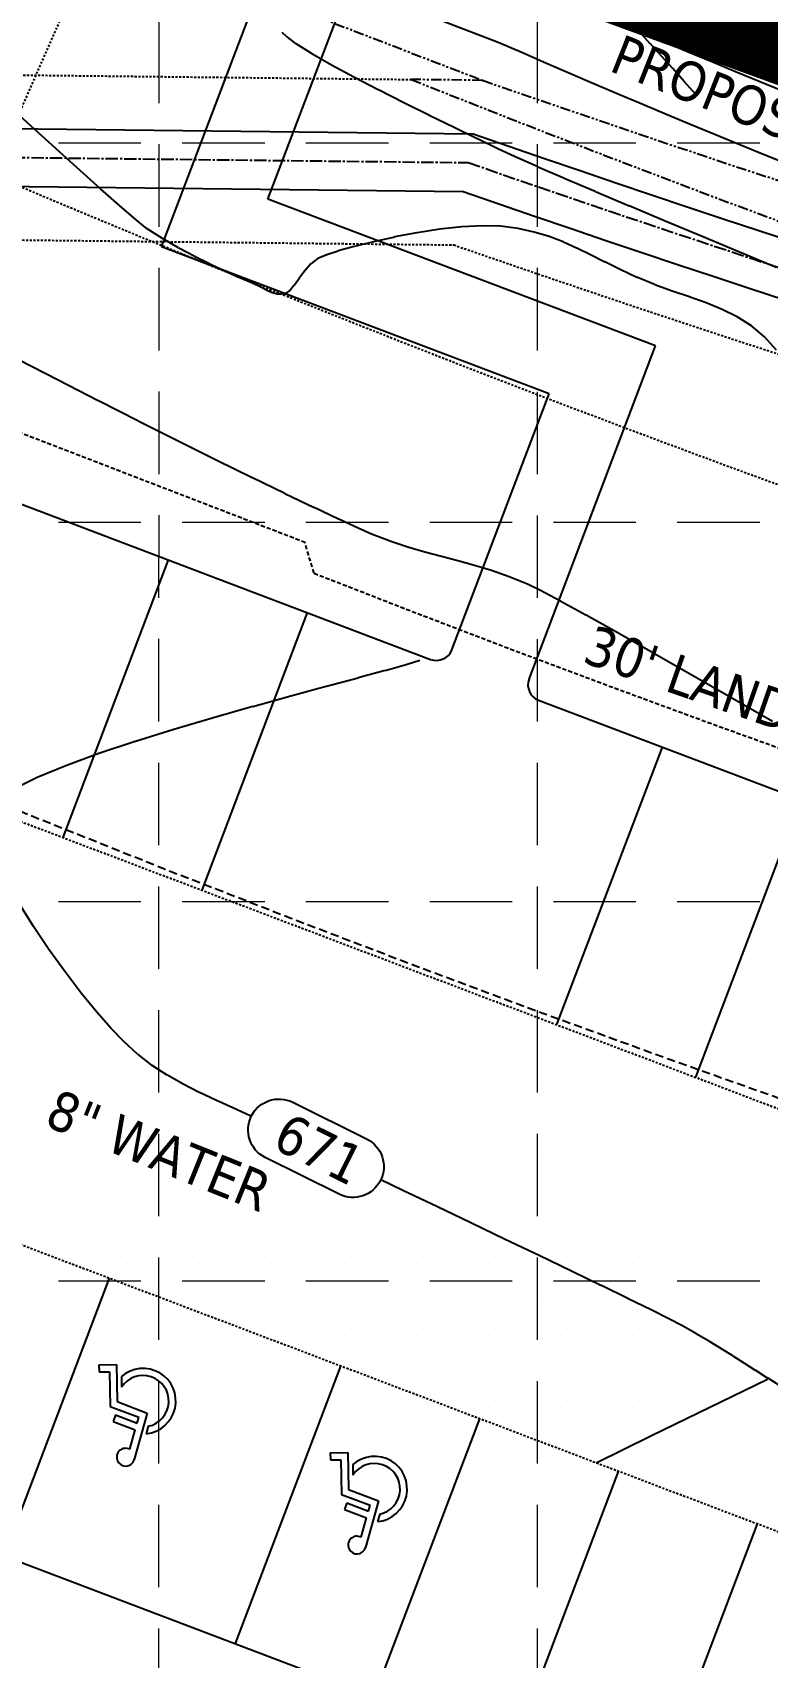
# Model space of a CAD drawing. Header units: inches. Extents: x 6967 to 7890, y 13663 to 15138.
# Drawn here: x 7260 to 7304.6, y 14262.6 to 14361.2 of the extents above; entities that cross this region are included whole.
import ezdxf

# ---------------------------------------------------------------- set-up
doc = ezdxf.new("R2010")
doc.units = ezdxf.units.IN
doc.header["$MEASUREMENT"] = 0
for name, pattern in [('CENTER2', [1.125, 0.75, -0.125, 0.125, -0.125]), ('DASHED', [0.75, 0.5, -0.25]), ('DASHED2', [0.375, 0.25, -0.125]), ('HIDDEN', [0.375, 0.25, -0.125]), ('XGWI003AR$0$HIDDEN2', [0.1875, 0.125, -0.0625]), ('xGWI003pt$0$HIDDEN2', [0.1875, 0.125, -0.0625]), ('xGWI003pt$0$PHANTOM2', [1.25, 0.625, -0.125, 0.125, -0.125, 0.125, -0.125])]:
    doc.linetypes.add(name, pattern=pattern)
for name, color, linetype in [('C-ANNO-WATR-N', 4, 'Continuous'), ('C-SITE-BLDG-STBK-N', 7, 'DASHED'), ('C-SITE-LSCP-STBK-N', 2, 'HIDDEN'), ('C-SITE-STBK-LSCP-N', 7, 'DASHED2'), ('EC', 35, 'Continuous'), ('GRID', 254, 'HIDDEN'), ('PC', 35, 'Continuous'), ('SILT FENCE', 200, 'Continuous'), ('V-ESMT-ACCS-TXT-N', 7, 'Continuous'), ('V-STRM-CNTR-E', 11, 'CENTER2'), ('V-STRM-UNDR-E', 15, 'Continuous'), ('XGWI003AR$0$C-PKNG-CURB-FACE-N', 4, 'Continuous'), ('XGWI003AR$0$C-PKNG-FIRE-HTCH-N', 2, 'Continuous'), ('XGWI003AR$0$C-PKNG-FIRE-N', 2, 'XGWI003AR$0$HIDDEN2'), ('XGWI003AR$0$C-PKNG-STRP-N', 6, 'Continuous'), ('XGWI003AR$0$C-SITE-WALK-N', 2, 'Continuous'), ('xGWI003pt$0$C-BNDY-E', 3, 'xGWI003pt$0$PHANTOM2'), ('xGWI003pt$0$C-EASE-WATR-N', 2, 'xGWI003pt$0$HIDDEN2'), ('xGWI003pt$0$C-ESMT-ELEC', 14, 'xGWI003pt$0$HIDDEN2'), ('xGWI003pt$0$C-RWAY-DCTD-E', 6, 'xGWI003pt$0$PHANTOM2'), ('xGWI003pt$0$TXU-ESMT', 2, 'xGWI003pt$0$HIDDEN2')]:
    doc.layers.add(name, color=color, linetype=linetype)
doc.styles.add('L100', font='TAHOMA.TTF', dxfattribs={"height": 4})
doc.styles.add('L50', font='TAHOMA.TTF', dxfattribs={"height": 2})

msp = doc.modelspace()

# ---------------------------------------------------------------- linework, layer by layer
for p, q in [((7264.047, 14280.383), (7265.114, 14280.402)), ((7264.047, 14280.383), (7264.055, 14279.956)), ((7264.055, 14279.956), (7264.694, 14279.968)), ((7264.694, 14279.968), (7264.732, 14277.859)), ((7265.114, 14280.402), (7265.153, 14278.156)), ((7265.412, 14279.672), (7265.423, 14279.039)), ((7264.732, 14277.859), (7266.459, 14277.207)), ((7265.153, 14278.156), (7266.976, 14277.468)), ((7265.052, 14277.35), (7264.901, 14276.95)), ((7264.901, 14276.95), (7266.245, 14276.443)), ((7265.052, 14277.35), (7266.361, 14276.856)), ((7266.976, 14277.468), (7266.185, 14274.646)), ((7266.361, 14276.856), (7266.459, 14277.207)), ((7267.041, 14276.665), (7266.915, 14276.214)), ((7265.916, 14275.268), (7266.245, 14276.443)), ((7278.067, 14275.051), (7279.134, 14275.07)), ((7278.067, 14275.051), (7278.075, 14274.624)), ((7278.075, 14274.624), (7278.714, 14274.635)), ((7278.714, 14274.635), (7278.752, 14272.526)), ((7279.134, 14275.07), (7279.173, 14272.823)), ((7279.432, 14274.34), (7279.443, 14273.706)), ((7279.173, 14272.823), (7280.996, 14272.136)), ((7278.752, 14272.526), (7280.48, 14271.875)), ((7279.072, 14272.017), (7278.921, 14271.618)), ((7279.072, 14272.017), (7280.381, 14271.524)), ((7280.996, 14272.136), (7280.205, 14269.314)), ((7280.381, 14271.524), (7280.48, 14271.875)), ((7278.921, 14271.618), (7280.265, 14271.111)), ((7279.936, 14269.936), (7280.265, 14271.111)), ((7281.061, 14271.332), (7280.935, 14270.882))]:
    msp.add_line(p, q)
for centre, radius, start, end in [((7266.724, 14278.187), 1.982, 275.52847, 131.45655), ((7266.724, 14278.187), 1.555, 281.77089, 146.78344), ((7265.666, 14274.791), 0.538, 62.36136, 344.33681), ((7280.744, 14272.855), 1.982, 275.52847, 131.45655), ((7280.744, 14272.855), 1.555, 281.77089, 146.78344), ((7279.686, 14269.459), 0.538, 62.36136, 344.33681)]:
    msp.add_arc(centre, radius, start, end)
at = {"layer": 'C-SITE-BLDG-STBK-N'}
msp.add_arc((7656.878, 15294.951), 1058.5, 247.123647, 254.194188, dxfattribs=at)
at = {"layer": 'C-SITE-LSCP-STBK-N', "color": 253}
for p in [(7225.574, 14349.899), (7277.083, 14328.392)]:
    msp.add_line(p, (7276.517, 14330.281), dxfattribs=at)
msp.add_arc((7656.878, 15294.951), 1038.5, 248.548384, 254.185331, dxfattribs=at)
at = {"layer": 'EC', "color": 35, "extrusion": (0.739132, 0.673561, 0), "elevation": 15066.451}
msp.add_lwpolyline([(5699.011, 669), (5699.99, 669)], dxfattribs=at)
at = {"layer": 'EC', "color": 35, "extrusion": (0.739264, 0.673415, 0), "elevation": 15065.329}
msp.add_lwpolyline([(5700.972, 669), (5701.974, 669)], dxfattribs=at)
at = {"layer": 'EC', "color": 35, "extrusion": (0.741413, 0.671049, 0), "elevation": 15047.033}
msp.add_lwpolyline([(5748.065, 669), (5749.089, 669)], dxfattribs=at)
at = {"layer": 'EC', "color": 35, "elevation": 669}
for points in [[(7299.523, 14358.211), (7298.828, 14358.989)], [(7300.223, 14357.414), (7299.523, 14358.211)]]:
    msp.add_lwpolyline(points, dxfattribs=at)
at = {"layer": 'GRID', "color": 252, "linetype": 'HIDDEN', "lineweight": 0, "ltscale": 20}
for p, q in [((7290.623, 13779.398), (7290.623, 15113.571)), ((7267.63, 13779.401), (7267.77, 15112.617)), ((6991.593, 14354.495), (7865.68, 14354.495)), ((6991.593, 14331.493), (7865.68, 14331.493)), ((6991.593, 14308.491), (7865.68, 14308.491)), ((6991.593, 14285.488), (7865.68, 14285.488))]:
    msp.add_line(p, q, dxfattribs=at)
at = {"layer": 'PC', "color": 25, "extrusion": (-0.685679, -0.727904, 0), "elevation": -15441.984}
msp.add_lwpolyline([(-4551.155, 669), (-4551.541, 669)], dxfattribs=at)
at = {"layer": 'PC', "color": 25, "extrusion": (-0.597989, -0.801504, 0), "elevation": -15860.968}
msp.add_lwpolyline([(-2755.67, 669), (-2756.367, 669)], dxfattribs=at)
at = {"layer": 'PC', "color": 25, "extrusion": (-0.537471, -0.843282, 0), "elevation": -16020.591}
msp.add_lwpolyline([(-1581.489, 669), (-1582.62, 669)], dxfattribs=at)
at = {"layer": 'PC', "color": 25}
for points, elevation in [([(7278.141, 14359.204), (7276.956, 14359.887)], 669), ([(7288.218, 14354.129), (7286.979, 14354.731)], 669), ([(7289.241, 14353.65), (7288.218, 14354.129)], 669), ([(7265.465, 14350.537), (7264.145, 14351.704)], 670), ([(7294.124, 14351.528), (7292.247, 14352.329)], 669), ([(7266.421, 14349.714), (7265.465, 14350.537)], 670), ([(7298.357, 14349.744), (7296.178, 14350.659)], 669), ([(7267.899, 14348.679), (7266.975, 14349.276)], 670), ([(7281.97, 14348.775), (7280.687, 14348.492)], 670), ([(7278.551, 14347.925), (7277.805, 14347.681)], 670), ([(7280.687, 14348.492), (7279.53, 14348.202)], 670), ([(7293.834, 14347.7), (7292.999, 14348.108)], 670), ([(7271.67, 14346.706), (7270.801, 14347.116)], 670), ([(7276.516, 14346.733), (7276.19, 14346.277)], 670), ([(7276.893, 14347.157), (7276.516, 14346.733)], 670), ([(7273.401, 14345.948), (7273.013, 14346.111)], 670), ([(7302.732, 14343.931), (7301.809, 14344.385)], 670), ([(7271.157, 14335.251), (7268.85, 14336.398)], 671), ([(7273.329, 14334.181), (7271.157, 14335.251)], 671), ([(7279.753, 14331.115), (7278.578, 14331.657)], 671), ([(7280.564, 14330.76), (7279.753, 14331.115)], 671), ([(7281.691, 14330.324), (7280.564, 14330.76)], 671), ([(7290.017, 14327.723), (7288.901, 14328.18)], 671), ([(7290.809, 14327.336), (7290.017, 14327.723)], 671), ([(7293.56, 14325.848), (7292.007, 14326.7)], 671), ([(7270.981, 14319.64), (7273.368, 14320.318)], 671), ([(7268.585, 14318.932), (7270.981, 14319.64)], 671), ([(7258.929, 14315.328), (7260.313, 14316.02)], 671), ([(7260.313, 14316.02), (7262.042, 14316.737)], 671), ([(7260.076, 14306.968), (7259.217, 14308.372)], 671), ([(7261.993, 14304.21), (7261.014, 14305.568)], 671), ([(7263.92, 14301.779), (7262.974, 14302.934)], 671), ([(7264.79, 14300.784), (7263.92, 14301.779)], 671), ([(7265.547, 14299.988), (7264.79, 14300.784)], 671), ([(7266.393, 14299.22), (7265.547, 14299.988)], 671), ([(7273.279, 14295.461), (7273.2, 14295.498)], 671), ([(7284.515, 14289.986), (7282.513, 14290.947)], 671), ([(7296.134, 14284.397), (7294.503, 14285.19)], 671), ([(7301.045, 14281.812), (7300.249, 14282.278)], 671), ([(7301.778, 14281.364), (7301.045, 14281.812)], 671), ([(7303.839, 14280.049), (7303.152, 14280.491)], 671)]:
    msp.add_lwpolyline(points, dxfattribs=dict(at, elevation=elevation))
at = {"layer": 'PC', "color": 25, "extrusion": (-0.476741, -0.879044, 0), "elevation": -16092.157}
msp.add_lwpolyline([(-446.271, 669), (-447.818, 669)], dxfattribs=at)
at = {"layer": 'PC', "color": 25, "extrusion": (-0.461553, -0.887112, 0), "elevation": -16097.452}
msp.add_lwpolyline([(-167.796, 669), (-169.464, 669)], dxfattribs=at)
at = {"layer": 'PC', "color": 25, "extrusion": (-0.45115, -0.892448, 0), "elevation": -16098.314}
msp.add_lwpolyline([(22.157, 669), (20.427, 669)], dxfattribs=at)
at = {"layer": 'PC', "color": 25, "extrusion": (0.672625, 0.739984, 0), "elevation": 15506.051}
msp.add_lwpolyline([(4282.763, 670), (4285.689, 670)], dxfattribs=at)
at = {"layer": 'PC', "color": 25, "extrusion": (-0.444015, -0.896019, 0), "elevation": -16097.624}
msp.add_lwpolyline([(152.327, 669), (150.595, 669)], dxfattribs=at)
at = {"layer": 'PC', "color": 25, "extrusion": (-0.439412, -0.898286, 0), "elevation": -16096.631}
msp.add_lwpolyline([(236.587, 669), (234.913, 669)], dxfattribs=at)
at = {"layer": 'PC', "color": 25, "extrusion": (-0.437115, -0.899406, 0), "elevation": -16095.974}
msp.add_lwpolyline([(279.278, 669), (277.722, 669)], dxfattribs=at)
at = {"layer": 'PC', "color": 25, "extrusion": (-0.670873, -0.741573, 0), "elevation": -15516.138}
msp.add_lwpolyline([(-4243.48, 670), (-4246.074, 670)], dxfattribs=at)
at = {"layer": 'PC', "color": 25, "extrusion": (0.407136, 0.913368, 0), "elevation": 16077.87}
msp.add_lwpolyline([(-815.361, 669), (-813.871, 669)], dxfattribs=at)
at = {"layer": 'PC', "color": 25, "extrusion": (-0.667913, -0.744239, 0), "elevation": -15532.92}
msp.add_lwpolyline([(-4179.427, 670), (-4181.634, 670)], dxfattribs=at)
at = {"layer": 'PC', "color": 25, "extrusion": (0.39812, 0.917333, 0), "elevation": 16069.059}
msp.add_lwpolyline([(-975.477, 669), (-973.683, 669)], dxfattribs=at)
at = {"layer": 'PC', "color": 25, "extrusion": (-0.389347, -0.921091, 0), "elevation": -16059.01}
msp.add_lwpolyline([(1133.067, 669), (1130.836, 669)], dxfattribs=at)
at = {"layer": 'PC', "color": 25, "extrusion": (0.620662, 0.784078, 0), "elevation": 15761.29}
msp.add_lwpolyline([(3208.174, 670), (3208.88, 670)], dxfattribs=at)
at = {"layer": 'PC', "color": 25, "extrusion": (-0.386118, -0.922449, 0), "elevation": -16054.94}
msp.add_lwpolyline([(1194.109, 669), (1191.67, 669)], dxfattribs=at)
at = {"layer": 'PC', "color": 25, "extrusion": (0.50251, 0.864572, 0), "elevation": 16057.65}
msp.add_lwpolyline([(925.606, 670), (926.733, 670)], dxfattribs=at)
at = {"layer": 'PC', "color": 25, "extrusion": (-0.187339, 0.982295, 0), "elevation": 12730.541}
msp.add_lwpolyline([(-9842.506, 670), (-9841.126, 670)], dxfattribs=at)
at = {"layer": 'PC', "color": 25, "extrusion": (0.153778, -0.988105, 0), "elevation": -13058.339}
msp.add_lwpolyline([(9404.655, 670), (9403.265, 670)], dxfattribs=at)
at = {"layer": 'PC', "color": 25, "extrusion": (0.111182, -0.9938, 0), "elevation": -13450.356}
msp.add_lwpolyline([(8836.256, 670), (8834.911, 670)], dxfattribs=at)
at = {"layer": 'PC', "color": 25, "extrusion": (0.052997, -0.998595, 0), "elevation": -13943.093}
msp.add_lwpolyline([(8037.523, 670), (8036.273, 670)], dxfattribs=at)
at = {"layer": 'PC', "color": 25, "extrusion": (-0.032967, -0.999456, 0), "elevation": -14581.903}
msp.add_lwpolyline([(6811.371, 670), (6810.265, 670)], dxfattribs=at)
at = {"layer": 'PC', "color": 25, "extrusion": (-0.131363, -0.991334, 0), "elevation": -15182.506}
msp.add_lwpolyline([(5341.323, 670), (5340.244, 670)], dxfattribs=at)
at = {"layer": 'PC', "color": 25, "extrusion": (-0.212374, -0.977189, 0), "elevation": -15570.047}
msp.add_lwpolyline([(4076.755, 670), (4075.764, 670)], dxfattribs=at)
at = {"layer": 'PC', "color": 25, "extrusion": (-0.29037, -0.956915, 0), "elevation": -15847.758}
msp.add_lwpolyline([(2810.715, 670), (2809.779, 670)], dxfattribs=at)
at = {"layer": 'PC', "color": 25, "extrusion": (0.357638, 0.93386, 0), "elevation": 16007.431}
msp.add_lwpolyline([(-1678.314, 670), (-1677.406, 670)], dxfattribs=at)
at = {"layer": 'PC', "color": 25, "extrusion": (0.385747, 0.922605, 0), "elevation": 16054.458}
msp.add_lwpolyline([(-1203.027, 669), (-1200.57, 669)], dxfattribs=at)
at = {"layer": 'PC', "color": 25, "extrusion": (-0.471356, -0.881943, 0), "elevation": -16080.445}
msp.add_lwpolyline([(-351.218, 670), (-352.33, 670)], dxfattribs=at)
at = {"layer": 'PC', "color": 25, "extrusion": (-0.44667, -0.894699, 0), "elevation": -16083.996}
msp.add_lwpolyline([(96.745, 670), (95.688, 670)], dxfattribs=at)
at = {"layer": 'PC', "color": 25, "extrusion": (0.385473, -0.922719, 0), "elevation": -10433.476}
msp.add_lwpolyline([(12246.019, 670), (12245.521, 670)], dxfattribs=at)
at = {"layer": 'PC', "color": 25, "extrusion": (0.27194, -0.962314, 0), "elevation": -11827.888}
msp.add_lwpolyline([(10907.04, 670), (10906.023, 670)], dxfattribs=at)
at = {"layer": 'PC', "color": 25, "extrusion": (-0.408092, -0.912941, 0), "elevation": -16075.188}
msp.add_lwpolyline([(802.727, 670), (801.82, 670)], dxfattribs=at)
at = {"layer": 'PC', "color": 25, "extrusion": (0.449653, 0.893203, 0), "elevation": 16095.108}
msp.add_lwpolyline([(-64.369, 670), (-63.396, 670)], dxfattribs=at)
at = {"layer": 'PC', "color": 25, "extrusion": (0.386105, 0.922455, 0), "elevation": 16054.924}
msp.add_lwpolyline([(-1199.205, 669), (-1196.786, 669)], dxfattribs=at)
at = {"layer": 'PC', "color": 25, "extrusion": (0.410552, 0.911837, 0), "elevation": 16067.258}
msp.add_lwpolyline([(-741.334, 670), (-740.51, 670)], dxfattribs=at)
at = {"layer": 'PC', "color": 25, "extrusion": (-0.592112, 0.805856, 0), "elevation": 7253.008}
msp.add_lwpolyline([(-14359.808, 670), (-14359.247, 670)], dxfattribs=at)
at = {"layer": 'PC', "color": 25, "extrusion": (-0.442934, -0.896554, 0), "elevation": -16094.171}
msp.add_lwpolyline([(186.243, 670), (185.206, 670)], dxfattribs=at)
at = {"layer": 'PC', "color": 25, "extrusion": (-0.421856, -0.906663, 0), "elevation": -16085.42}
msp.add_lwpolyline([(563.522, 670), (562.399, 670)], dxfattribs=at)
at = {"layer": 'PC', "color": 25, "extrusion": (-0.397446, -0.917626, 0), "elevation": -16054.988}
msp.add_lwpolyline([(972.102, 670), (971.458, 670)], dxfattribs=at)
at = {"layer": 'PC', "color": 25, "extrusion": (0.427072, 0.904218, 0), "elevation": 16078.125}
msp.add_lwpolyline([(-450.444, 670), (-449.986, 670)], dxfattribs=at)
at = {"layer": 'PC', "color": 25, "extrusion": (-0.461407, -0.887189, 0), "elevation": -16083.577}
msp.add_lwpolyline([(-165.551, 670), (-165.978, 670)], dxfattribs=at)
at = {"layer": 'PC', "color": 25, "extrusion": (-0.405252, -0.914205, 0), "elevation": -16062.66}
msp.add_lwpolyline([(836.932, 670), (836.537, 670)], dxfattribs=at)
at = {"layer": 'PC', "color": 25, "extrusion": (0.641524, -0.767103, 0), "elevation": -6337.032}
msp.add_lwpolyline([(14784.209, 670), (14783.975, 670)], dxfattribs=at)
at = {"layer": 'PC', "color": 25, "extrusion": (0.765244, -0.64374, 0), "elevation": -3667.172}
msp.add_lwpolyline([(15661.863, 670), (15661.502, 670)], dxfattribs=at)
at = {"layer": 'PC', "color": 25, "extrusion": (0.819383, -0.573246, 0), "elevation": -2261.954}
msp.add_lwpolyline([(15926.148, 670), (15925.63, 670)], dxfattribs=at)
at = {"layer": 'PC', "color": 25, "extrusion": (-0.381168, -0.924506, 0), "elevation": -16044.515}
msp.add_lwpolyline([(1278.588, 670), (1277.431, 670)], dxfattribs=at)
at = {"layer": 'PC', "color": 25, "extrusion": (0.342063, 0.939677, 0), "elevation": 15976.781}
msp.add_lwpolyline([(-1951.441, 670), (-1950.312, 670)], dxfattribs=at)
at = {"layer": 'PC', "color": 25, "extrusion": (-0.253806, -0.967255, 0), "elevation": -15721.983}
msp.add_lwpolyline([(3395.701, 670), (3395.404, 670)], dxfattribs=at)
at = {"layer": 'PC', "color": 25, "extrusion": (-0.058768, -0.998272, 0), "elevation": -14748.052}
msp.add_lwpolyline([(6419.451, 670), (6419.23, 670)], dxfattribs=at)
at = {"layer": 'PC', "color": 25, "extrusion": (0.109431, -0.993994, 0), "elevation": -13463.034}
msp.add_lwpolyline([(8801.35, 670), (8801.198, 670)], dxfattribs=at)
at = {"layer": 'PC', "color": 25, "extrusion": (-0.212493, 0.977163, 0), "elevation": 12471.785}
msp.add_lwpolyline([(-10157.424, 670), (-10157.344, 670)], dxfattribs=at)
at = {"layer": 'PC', "color": 25, "extrusion": (0.306758, -0.951787, 0), "elevation": -11421.957}
msp.add_lwpolyline([(11325.153, 670), (11325.086, 670)], dxfattribs=at)
at = {"layer": 'PC', "color": 25, "extrusion": (0.463941, -0.885866, 0), "elevation": -9332.727}
msp.add_lwpolyline([(13100.538, 670), (13100.397, 670)], dxfattribs=at)
at = {"layer": 'PC', "color": 25, "extrusion": (-0.326673, -0.945137, 0), "elevation": -15942.786}
msp.add_lwpolyline([(2213.168, 670), (2212.066, 670)], dxfattribs=at)
at = {"layer": 'PC', "color": 25, "extrusion": (-0.337294, -0.941399, 0), "elevation": -15966.695}
msp.add_lwpolyline([(2034.593, 670), (2033.518, 670)], dxfattribs=at)
at = {"layer": 'PC', "color": 25, "extrusion": (-0.375539, -0.926807, 0), "elevation": -16036.585}
msp.add_lwpolyline([(1380.493, 670), (1379.443, 670)], dxfattribs=at)
at = {"layer": 'PC', "color": 25, "extrusion": (-0.532806, -0.846238, 0), "elevation": -16029.311}
msp.add_lwpolyline([(-1461.664, 670), (-1462.684, 670)], dxfattribs=at)
at = {"layer": 'PC', "color": 25, "extrusion": (-0.640381, -0.768057, 0), "elevation": -15693.628}
msp.add_lwpolyline([(-3574.621, 670), (-3575.654, 670)], dxfattribs=at)
at = {"layer": 'PC', "color": 25, "extrusion": (0.749779, 0.661689, 0), "elevation": 14967.096}
msp.add_lwpolyline([(5919.558, 670), (5920.636, 670)], dxfattribs=at)
at = {"layer": 'PC', "color": 25, "extrusion": (0.461531, 0.887124, 0), "elevation": 16072.883}
msp.add_lwpolyline([(176.484, 671), (179.177, 671)], dxfattribs=at)
at = {"layer": 'PC', "color": 25, "extrusion": (0.456761, 0.889589, 0), "elevation": 16073.599}
msp.add_lwpolyline([(87.44, 671), (90.18, 671)], dxfattribs=at)
at = {"layer": 'PC', "color": 25, "extrusion": (0.452604, 0.891711, 0), "elevation": 16073.832}
msp.add_lwpolyline([(9.681, 671), (12.417, 671)], dxfattribs=at)
at = {"layer": 'PC', "color": 25, "extrusion": (0.448832, 0.893616, 0), "elevation": 16073.729}
msp.add_lwpolyline([(-60.936, 671), (-58.254, 671)], dxfattribs=at)
at = {"layer": 'PC', "color": 25, "extrusion": (-0.437805, -0.89907, 0), "elevation": -16071.732}
msp.add_lwpolyline([(265.862, 671), (263.647, 671)], dxfattribs=at)
at = {"layer": 'PC', "color": 25, "extrusion": (0.43332, 0.90124, 0), "elevation": 16070.207}
msp.add_lwpolyline([(-347.904, 671), (-345.946, 671)], dxfattribs=at)
at = {"layer": 'PC', "color": 25, "extrusion": (-0.427486, -0.904022, 0), "elevation": -16067.623}
msp.add_lwpolyline([(453.407, 671), (451.756, 671)], dxfattribs=at)
at = {"layer": 'PC', "color": 25, "extrusion": (0.315548, 0.94891, 0), "elevation": 15895.906}
msp.add_lwpolyline([(-2388.887, 671), (-2387.757, 671)], dxfattribs=at)
at = {"layer": 'PC', "color": 25, "extrusion": (-0.279851, -0.960043, 0), "elevation": -15795.48}
msp.add_lwpolyline([(2982.591, 671), (2981.515, 671)], dxfattribs=at)
at = {"layer": 'PC', "color": 25, "extrusion": (-0.257543, -0.966267, 0), "elevation": -15722.173}
msp.add_lwpolyline([(3348.627, 671), (3347.583, 671)], dxfattribs=at)
at = {"layer": 'PC', "color": 25, "extrusion": (-0.251596, -0.967832, 0), "elevation": -15701.283}
msp.add_lwpolyline([(3446.283, 671), (3445.25, 671)], dxfattribs=at)
at = {"layer": 'PC', "color": 25, "extrusion": (-0.262972, -0.964803, 0), "elevation": -15740.766}
msp.add_lwpolyline([(3262.244, 671), (3261.202, 671)], dxfattribs=at)
at = {"layer": 'PC', "color": 25, "extrusion": (-0.290376, -0.956913, 0), "elevation": -15827.384}
msp.add_lwpolyline([(2813.164, 671), (2812.091, 671)], dxfattribs=at)
at = {"layer": 'PC', "color": 25, "extrusion": (0.330505, 0.943804, 0), "elevation": 15932.014}
msp.add_lwpolyline([(-2143.768, 671), (-2142.641, 671)], dxfattribs=at)
at = {"layer": 'PC', "color": 25, "extrusion": (0.468504, 0.883462, 0), "elevation": 16073.421}
msp.add_lwpolyline([(269.903, 671), (271.259, 671)], dxfattribs=at)
at = {"layer": 'PC', "color": 25, "extrusion": (-0.488673, -0.872467, 0), "elevation": -16062.996}
msp.add_lwpolyline([(-635.132, 671), (-637.259, 671)], dxfattribs=at)
at = {"layer": 'PC', "color": 25, "extrusion": (0.493281, 0.86987, 0), "elevation": 16059.411}
msp.add_lwpolyline([(717.675, 671), (720.099, 671)], dxfattribs=at)
at = {"layer": 'PC', "color": 25, "extrusion": (-0.296399, 0.955064, 0), "elevation": 11520.68}
msp.add_lwpolyline([(-11200.69, 671), (-11201.565, 671)], dxfattribs=at)
at = {"layer": 'PC', "color": 25, "extrusion": (-0.496459, -0.86806, 0), "elevation": -16056.679}
msp.add_lwpolyline([(-773.734, 671), (-776.395, 671)], dxfattribs=at)
at = {"layer": 'PC', "color": 25, "extrusion": (0.259786, -0.965666, 0), "elevation": -11939.145}
msp.add_lwpolyline([(10748.49, 671), (10750.489, 671)], dxfattribs=at)
at = {"layer": 'PC', "color": 25, "extrusion": (0.261815, -0.965118, 0), "elevation": -11916.528}
msp.add_lwpolyline([(10775.554, 671), (10777.25, 671)], dxfattribs=at)
at = {"layer": 'PC', "color": 25, "extrusion": (0.270505, -0.962718, 0), "elevation": -11818.881}
msp.add_lwpolyline([(10884.246, 671), (10885.567, 671)], dxfattribs=at)
at = {"layer": 'PC', "color": 25, "extrusion": (0.498768, 0.866735, 0), "elevation": 16054.562}
msp.add_lwpolyline([(813.638, 671), (816.478, 671)], dxfattribs=at)
at = {"layer": 'PC', "color": 25, "extrusion": (-0.266061, 0.963956, 0), "elevation": 11868.995}
msp.add_lwpolyline([(-10821.291, 671), (-10823.683, 671)], dxfattribs=at)
at = {"layer": 'PC', "color": 25, "extrusion": (0.261516, -0.965199, 0), "elevation": -11919.869}
msp.add_lwpolyline([(10767.631, 671), (10769.862, 671)], dxfattribs=at)
at = {"layer": 'PC', "color": 25, "extrusion": (0.500507, 0.865732, 0), "elevation": 16052.897}
msp.add_lwpolyline([(842.909, 671), (845.868, 671)], dxfattribs=at)
at = {"layer": 'PC', "color": 25, "extrusion": (0.316426, -0.948617, 0), "elevation": -11283.263}
msp.add_lwpolyline([(11421.218, 671), (11423.542, 671)], dxfattribs=at)
at = {"layer": 'PC', "color": 25, "extrusion": (0.297317, -0.954779, 0), "elevation": -11510.334}
msp.add_lwpolyline([(11194.71, 671), (11197.157, 671)], dxfattribs=at)
at = {"layer": 'PC', "color": 25, "extrusion": (0.343395, -0.939191, 0), "elevation": -10952.401}
msp.add_lwpolyline([(11736.743, 671), (11738.874, 671)], dxfattribs=at)
at = {"layer": 'PC', "color": 25, "extrusion": (0.830836, 0.556517, 0), "elevation": 13994.009}
msp.add_lwpolyline([(7844.7, 671), (7846.386, 671)], dxfattribs=at)
at = {"layer": 'PC', "color": 25, "extrusion": (0.792631, 0.609701, 0), "elevation": 14477.377}
msp.add_lwpolyline([(6908.71, 671), (6910.32, 671)], dxfattribs=at)
at = {"layer": 'PC', "color": 25, "extrusion": (-0.60699, -0.79471, 0), "elevation": -15774.355}
msp.add_lwpolyline([(-2903.69, 671), (-2904.803, 671)], dxfattribs=at)
at = {"layer": 'PC', "color": 25, "extrusion": (-0.546275, -0.837606, 0), "elevation": -15946.476}
msp.add_lwpolyline([(-1722.731, 671), (-1723.829, 671)], dxfattribs=at)
at = {"layer": 'PC', "color": 25, "extrusion": (-0.49416, -0.869371, 0), "elevation": -16021.87}
msp.add_lwpolyline([(-745.622, 671), (-746.717, 671)], dxfattribs=at)
at = {"layer": 'PC', "color": 25, "extrusion": (-0.453482, -0.891265, 0), "elevation": -16039.21}
msp.add_lwpolyline([(-3.778, 671), (-4.878, 671)], dxfattribs=at)
at = {"layer": 'PC', "color": 25, "extrusion": (-0.425874, -0.904782, 0), "elevation": -16031.748}
msp.add_lwpolyline([(490.316, 671), (489.207, 671)], dxfattribs=at)
at = {"layer": 'PC', "color": 25, "extrusion": (0.411975, 0.911195, 0), "elevation": 16022.365}
msp.add_lwpolyline([(-736.782, 671), (-735.657, 671)], dxfattribs=at)
at = {"layer": 'PC', "color": 25, "linetype": 'Continuous', "elevation": 671}
for points in [[(7275.79, 14296.311), (7280.271, 14294.089)], [(7278.608, 14290.736), (7274.127, 14292.958)]]:
    msp.add_lwpolyline(points, dxfattribs=at)
at = {"layer": 'PC', "color": 25, "extrusion": (-0.411693, -0.911323, 0), "elevation": -16022.136}
msp.add_lwpolyline([(742.883, 671), (741.74, 671)], dxfattribs=at)
at = {"layer": 'PC', "color": 25, "extrusion": (-0.433808, -0.901005, 0), "elevation": -16035.432}
msp.add_lwpolyline([(362.052, 671), (360.518, 671)], dxfattribs=at)
at = {"layer": 'PC', "color": 25, "extrusion": (-0.432123, -0.901815, 0), "elevation": -16034.725}
msp.add_lwpolyline([(396.553, 671), (394.258, 671)], dxfattribs=at)
at = {"layer": 'PC', "color": 25, "extrusion": (0.43203, 0.901859, 0), "elevation": 16034.685}
msp.add_lwpolyline([(-400.516, 671), (-398.204, 671)], dxfattribs=at)
at = {"layer": 'PC', "color": 25, "extrusion": (0.432388, 0.901688, 0), "elevation": 16034.842}
msp.add_lwpolyline([(-396.424, 671), (-394.151, 671)], dxfattribs=at)
at = {"layer": 'PC', "color": 25, "extrusion": (-0.433249, -0.901274, 0), "elevation": -16035.214}
msp.add_lwpolyline([(383.286, 671), (381.109, 671)], dxfattribs=at)
at = {"layer": 'PC', "color": 25, "extrusion": (-0.434756, -0.900548, 0), "elevation": -16035.832}
msp.add_lwpolyline([(358.482, 671), (356.459, 671)], dxfattribs=at)
at = {"layer": 'PC', "color": 25, "extrusion": (-0.441267, -0.897376, 0), "elevation": -16038.016}
msp.add_lwpolyline([(245.685, 671), (244.137, 671)], dxfattribs=at)
at = {"layer": 'PC', "color": 25, "extrusion": (-0.448511, -0.893777, 0), "elevation": -16039.479}
msp.add_lwpolyline([(117.178, 671), (115.953, 671)], dxfattribs=at)
at = {"layer": 'PC', "color": 25, "extrusion": (0.463976, 0.885848, 0), "elevation": 16039.093}
msp.add_lwpolyline([(160.734, 671), (161.58, 671)], dxfattribs=at)
at = {"layer": 'PC', "color": 25, "extrusion": (-0.488794, -0.872399, 0), "elevation": -16028.167}
msp.add_lwpolyline([(-612.355, 671), (-613.366, 671)], dxfattribs=at)
at = {"layer": 'PC', "color": 25, "extrusion": (-0.532912, -0.846171, 0), "elevation": -15975.676}
msp.add_lwpolyline([(-1431.337, 671), (-1432.158, 671)], dxfattribs=at)
at = {"layer": 'PC', "color": 25, "extrusion": (-0.53966, -0.841883, 0), "elevation": -15963.723}
msp.add_lwpolyline([(-1558.204, 671), (-1559.011, 671)], dxfattribs=at)
at = {"layer": 'PC', "color": 25, "extrusion": (-0.535992, -0.844223, 0), "elevation": -15970.347}
msp.add_lwpolyline([(-1487.064, 671), (-1487.915, 671)], dxfattribs=at)
at = {"layer": 'PC', "color": 25, "extrusion": (-0.526661, -0.850075, 0), "elevation": -15985.756}
msp.add_lwpolyline([(-1310.175, 671), (-1311.084, 671)], dxfattribs=at)
at = {"layer": 'PC', "color": 25, "linetype": 'Continuous', "extrusion": (0, 0, -1)}
for centre, start, end in [((-7274.958, 14294.635, -671), 296.37658, 116.37658), ((-7279.439, 14292.413, -671), 116.37658, 296.37658)]:
    msp.add_arc(centre, 1.871, start, end, dxfattribs=at)
at = {"layer": 'SILT FENCE', "linetype": 'Continuous', "ltscale": 25, "const_width": 4}
msp.add_lwpolyline([(7117.596, 14220.546), (7125.359, 14241.766), (7144.64, 14284.476), (7191.6, 14377.338), (7241.137, 14390.542), (7283.264, 14368.127), (7378.578, 14333.281, 0.080719), (7711.3, 14276.134), (7748.413, 14279.865, -0.375451), (7785.086, 14252.517), (7783.081, 14036.211)], format="xyb", dxfattribs=at)
at = {"layer": 'V-ESMT-ACCS-TXT-N'}
for p, q in [((7297.543, 14276.096), (7304.562, 14279.51)), ((7294.171, 14274.455), (7297.543, 14276.096))]:
    msp.add_line(p, q, dxfattribs=at)
at = {"layer": 'V-STRM-CNTR-E', "color": 5}
msp.add_lwpolyline([(7100.213, 14355.422), (7286.424, 14353.286, 0.069019), (7572.032, 14296.223, 0.011978), (7622.781, 14294.424), (7793.155, 14292.47)], format="xyb", dxfattribs=at)
at = {"layer": 'V-STRM-UNDR-E', "color": 5}
for points in [[(7100.233, 14357.172), (7286.73, 14355.033, 0.069087), (7572.136, 14297.969, 0.011978), (7622.801, 14296.174), (7793.174, 14294.219)], [(7100.193, 14353.672), (7286.118, 14351.54, 0.068951), (7571.928, 14294.476, 0.011978), (7622.761, 14292.674), (7793.135, 14290.72)]]:
    msp.add_lwpolyline(points, format="xyb", dxfattribs=at)
at = {"layer": 'XGWI003AR$0$C-PKNG-CURB-FACE-N', "color": 7}
for p, q in [((7226.175, 14345.155), (7284.145, 14323.166)), ((7290.69, 14320.683), (7365.49, 14292.311)), ((7241.451, 14275.189), (7347.597, 14234.926))]:
    msp.add_line(p, q, dxfattribs=at)
for centre, start, end in [((7284.5, 14324.101), 249.2275, 339.2275), ((7291.045, 14321.618), 159.2275, 249.2275)]:
    msp.add_arc(centre, 1, start, end, dxfattribs=at)
at = {"layer": 'XGWI003AR$0$C-PKNG-FIRE-HTCH-N', "color": 255}
for p, q in [((7260.312, 14310.625), (7260.312, 14310.625)), ((7262.5, 14310.625), (7262.5, 14310.625)), ((7264.688, 14310.625), (7264.688, 14310.625)), ((7261.406, 14308.438), (7261.406, 14308.438)), ((7263.594, 14308.438), (7263.594, 14308.438)), ((7265.781, 14308.438), (7265.781, 14308.438)), ((7267.969, 14308.438), (7267.969, 14308.438)), ((7270.156, 14308.438), (7270.156, 14308.438)), ((7260.312, 14306.25), (7260.312, 14306.25)), ((7262.5, 14306.25), (7262.5, 14306.25)), ((7264.688, 14306.25), (7264.688, 14306.25)), ((7266.875, 14306.25), (7266.875, 14306.25)), ((7269.062, 14306.25), (7269.062, 14306.25)), ((7271.25, 14306.25), (7271.25, 14306.25)), ((7273.438, 14306.25), (7273.438, 14306.25)), ((7275.625, 14306.25), (7275.625, 14306.25)), ((7277.812, 14306.25), (7277.812, 14306.25)), ((7261.406, 14304.062), (7261.406, 14304.062)), ((7263.594, 14304.062), (7263.594, 14304.062)), ((7265.781, 14304.062), (7265.781, 14304.062)), ((7267.969, 14304.062), (7267.969, 14304.062)), ((7270.156, 14304.062), (7270.156, 14304.062)), ((7272.344, 14304.062), (7272.344, 14304.062)), ((7274.531, 14304.062), (7274.531, 14304.062)), ((7276.719, 14304.062), (7276.719, 14304.062)), ((7278.906, 14304.062), (7278.906, 14304.062)), ((7281.094, 14304.062), (7281.094, 14304.062)), ((7283.281, 14304.062), (7283.281, 14304.062)), ((7260.312, 14301.875), (7260.312, 14301.875)), ((7262.5, 14301.875), (7262.5, 14301.875)), ((7264.688, 14301.875), (7264.688, 14301.875)), ((7266.875, 14301.875), (7266.875, 14301.875)), ((7269.062, 14301.875), (7269.062, 14301.875)), ((7271.25, 14301.875), (7271.25, 14301.875)), ((7273.438, 14301.875), (7273.438, 14301.875)), ((7275.625, 14301.875), (7275.625, 14301.875)), ((7277.812, 14301.875), (7277.812, 14301.875)), ((7280, 14301.875), (7280, 14301.875)), ((7282.188, 14301.875), (7282.188, 14301.875)), ((7284.375, 14301.875), (7284.375, 14301.875)), ((7286.562, 14301.875), (7286.562, 14301.875)), ((7288.75, 14301.875), (7288.75, 14301.875)), ((7261.406, 14299.688), (7261.406, 14299.688)), ((7263.594, 14299.688), (7263.594, 14299.688)), ((7265.781, 14299.688), (7265.781, 14299.688)), ((7267.969, 14299.688), (7267.969, 14299.688)), ((7270.156, 14299.688), (7270.156, 14299.688)), ((7272.344, 14299.688), (7272.344, 14299.688)), ((7274.531, 14299.688), (7274.531, 14299.688)), ((7276.719, 14299.688), (7276.719, 14299.688)), ((7278.906, 14299.688), (7278.906, 14299.688)), ((7281.094, 14299.688), (7281.094, 14299.688)), ((7283.281, 14299.688), (7283.281, 14299.688)), ((7285.469, 14299.688), (7285.469, 14299.688)), ((7287.656, 14299.688), (7287.656, 14299.688)), ((7289.844, 14299.688), (7289.844, 14299.688)), ((7292.031, 14299.688), (7292.031, 14299.688)), ((7294.219, 14299.688), (7294.219, 14299.688)), ((7260.312, 14297.5), (7260.312, 14297.5)), ((7262.5, 14297.5), (7262.5, 14297.5)), ((7264.688, 14297.5), (7264.688, 14297.5)), ((7266.875, 14297.5), (7266.875, 14297.5)), ((7269.062, 14297.5), (7269.062, 14297.5)), ((7271.25, 14297.5), (7271.25, 14297.5)), ((7273.438, 14297.5), (7273.438, 14297.5)), ((7275.625, 14297.5), (7275.625, 14297.5)), ((7277.812, 14297.5), (7277.812, 14297.5)), ((7280, 14297.5), (7280, 14297.5)), ((7282.188, 14297.5), (7282.188, 14297.5)), ((7284.375, 14297.5), (7284.375, 14297.5)), ((7286.562, 14297.5), (7286.562, 14297.5)), ((7288.75, 14297.5), (7288.75, 14297.5)), ((7290.938, 14297.5), (7290.938, 14297.5)), ((7293.125, 14297.5), (7293.125, 14297.5)), ((7295.312, 14297.5), (7295.312, 14297.5)), ((7297.5, 14297.5), (7297.5, 14297.5)), ((7299.688, 14297.5), (7299.688, 14297.5)), ((7261.406, 14295.312), (7261.406, 14295.312)), ((7263.594, 14295.312), (7263.594, 14295.312)), ((7265.781, 14295.312), (7265.781, 14295.312)), ((7267.969, 14295.312), (7267.969, 14295.312)), ((7270.156, 14295.312), (7270.156, 14295.312)), ((7272.344, 14295.312), (7272.344, 14295.312)), ((7274.531, 14295.312), (7274.531, 14295.312)), ((7276.719, 14295.312), (7276.719, 14295.312)), ((7278.906, 14295.312), (7278.906, 14295.312)), ((7281.094, 14295.312), (7281.094, 14295.312)), ((7283.281, 14295.312), (7283.281, 14295.312)), ((7285.469, 14295.312), (7285.469, 14295.312)), ((7287.656, 14295.312), (7287.656, 14295.312)), ((7289.844, 14295.312), (7289.844, 14295.312)), ((7292.031, 14295.312), (7292.031, 14295.312)), ((7294.219, 14295.312), (7294.219, 14295.312)), ((7296.406, 14295.312), (7296.406, 14295.312)), ((7298.594, 14295.312), (7298.594, 14295.312)), ((7300.781, 14295.312), (7300.781, 14295.312)), ((7302.969, 14295.312), (7302.969, 14295.312)), ((7260.312, 14293.125), (7260.312, 14293.125)), ((7262.5, 14293.125), (7262.5, 14293.125)), ((7264.688, 14293.125), (7264.688, 14293.125)), ((7266.875, 14293.125), (7266.875, 14293.125)), ((7269.062, 14293.125), (7269.062, 14293.125)), ((7271.25, 14293.125), (7271.25, 14293.125)), ((7273.438, 14293.125), (7273.438, 14293.125)), ((7275.625, 14293.125), (7275.625, 14293.125)), ((7277.812, 14293.125), (7277.812, 14293.125)), ((7280, 14293.125), (7280, 14293.125)), ((7282.188, 14293.125), (7282.188, 14293.125)), ((7284.375, 14293.125), (7284.375, 14293.125)), ((7286.562, 14293.125), (7286.562, 14293.125)), ((7288.75, 14293.125), (7288.75, 14293.125)), ((7290.938, 14293.125), (7290.938, 14293.125)), ((7293.125, 14293.125), (7293.125, 14293.125)), ((7295.312, 14293.125), (7295.312, 14293.125)), ((7297.5, 14293.125), (7297.5, 14293.125)), ((7299.688, 14293.125), (7299.688, 14293.125)), ((7301.875, 14293.125), (7301.875, 14293.125)), ((7304.062, 14293.125), (7304.062, 14293.125)), ((7261.406, 14290.938), (7261.406, 14290.938)), ((7263.594, 14290.938), (7263.594, 14290.938)), ((7265.781, 14290.938), (7265.781, 14290.938)), ((7267.969, 14290.938), (7267.969, 14290.938)), ((7270.156, 14290.938), (7270.156, 14290.938)), ((7272.344, 14290.938), (7272.344, 14290.938)), ((7274.531, 14290.938), (7274.531, 14290.938)), ((7276.719, 14290.938), (7276.719, 14290.938)), ((7278.906, 14290.938), (7278.906, 14290.938)), ((7281.094, 14290.938), (7281.094, 14290.938)), ((7283.281, 14290.938), (7283.281, 14290.938)), ((7285.469, 14290.938), (7285.469, 14290.938)), ((7287.656, 14290.938), (7287.656, 14290.938)), ((7289.844, 14290.938), (7289.844, 14290.938)), ((7292.031, 14290.938), (7292.031, 14290.938)), ((7294.219, 14290.938), (7294.219, 14290.938)), ((7296.406, 14290.938), (7296.406, 14290.938)), ((7298.594, 14290.938), (7298.594, 14290.938)), ((7300.781, 14290.938), (7300.781, 14290.938)), ((7302.969, 14290.938), (7302.969, 14290.938)), ((7260.312, 14288.75), (7260.312, 14288.75)), ((7262.5, 14288.75), (7262.5, 14288.75)), ((7264.688, 14288.75), (7264.688, 14288.75)), ((7266.875, 14288.75), (7266.875, 14288.75)), ((7269.062, 14288.75), (7269.062, 14288.75)), ((7271.25, 14288.75), (7271.25, 14288.75)), ((7273.438, 14288.75), (7273.438, 14288.75)), ((7275.625, 14288.75), (7275.625, 14288.75)), ((7277.812, 14288.75), (7277.812, 14288.75)), ((7280, 14288.75), (7280, 14288.75)), ((7282.188, 14288.75), (7282.188, 14288.75)), ((7284.375, 14288.75), (7284.375, 14288.75)), ((7286.562, 14288.75), (7286.562, 14288.75)), ((7288.75, 14288.75), (7288.75, 14288.75)), ((7290.938, 14288.75), (7290.938, 14288.75)), ((7293.125, 14288.75), (7293.125, 14288.75)), ((7295.312, 14288.75), (7295.312, 14288.75)), ((7297.5, 14288.75), (7297.5, 14288.75)), ((7299.688, 14288.75), (7299.688, 14288.75)), ((7301.875, 14288.75), (7301.875, 14288.75)), ((7304.062, 14288.75), (7304.062, 14288.75)), ((7263.594, 14286.562), (7263.594, 14286.562)), ((7265.781, 14286.562), (7265.781, 14286.562)), ((7267.969, 14286.562), (7267.969, 14286.562)), ((7270.156, 14286.562), (7270.156, 14286.562)), ((7272.344, 14286.562), (7272.344, 14286.562)), ((7274.531, 14286.562), (7274.531, 14286.562)), ((7276.719, 14286.562), (7276.719, 14286.562)), ((7278.906, 14286.562), (7278.906, 14286.562)), ((7281.094, 14286.562), (7281.094, 14286.562)), ((7283.281, 14286.562), (7283.281, 14286.562)), ((7285.469, 14286.562), (7285.469, 14286.562)), ((7287.656, 14286.562), (7287.656, 14286.562)), ((7289.844, 14286.562), (7289.844, 14286.562)), ((7292.031, 14286.562), (7292.031, 14286.562)), ((7294.219, 14286.562), (7294.219, 14286.562)), ((7296.406, 14286.562), (7296.406, 14286.562)), ((7298.594, 14286.562), (7298.594, 14286.562)), ((7300.781, 14286.562), (7300.781, 14286.562)), ((7302.969, 14286.562), (7302.969, 14286.562)), ((7269.062, 14284.375), (7269.062, 14284.375)), ((7271.25, 14284.375), (7271.25, 14284.375)), ((7273.438, 14284.375), (7273.438, 14284.375)), ((7275.625, 14284.375), (7275.625, 14284.375)), ((7277.812, 14284.375), (7277.812, 14284.375)), ((7280, 14284.375), (7280, 14284.375)), ((7282.188, 14284.375), (7282.188, 14284.375)), ((7284.375, 14284.375), (7284.375, 14284.375)), ((7286.562, 14284.375), (7286.562, 14284.375)), ((7288.75, 14284.375), (7288.75, 14284.375)), ((7290.938, 14284.375), (7290.938, 14284.375)), ((7293.125, 14284.375), (7293.125, 14284.375)), ((7295.312, 14284.375), (7295.312, 14284.375)), ((7297.5, 14284.375), (7297.5, 14284.375)), ((7299.688, 14284.375), (7299.688, 14284.375)), ((7301.875, 14284.375), (7301.875, 14284.375)), ((7304.062, 14284.375), (7304.062, 14284.375)), ((7274.531, 14282.188), (7274.531, 14282.188)), ((7276.719, 14282.188), (7276.719, 14282.188)), ((7278.906, 14282.188), (7278.906, 14282.188)), ((7281.094, 14282.188), (7281.094, 14282.188)), ((7283.281, 14282.188), (7283.281, 14282.188)), ((7285.469, 14282.188), (7285.469, 14282.188)), ((7287.656, 14282.188), (7287.656, 14282.188)), ((7289.844, 14282.188), (7289.844, 14282.188)), ((7292.031, 14282.188), (7292.031, 14282.188)), ((7294.219, 14282.188), (7294.219, 14282.188)), ((7296.406, 14282.188), (7296.406, 14282.188)), ((7298.594, 14282.188), (7298.594, 14282.188)), ((7300.781, 14282.188), (7300.781, 14282.188)), ((7302.969, 14282.188), (7302.969, 14282.188)), ((7280, 14280), (7280, 14280)), ((7282.188, 14280), (7282.188, 14280)), ((7284.375, 14280), (7284.375, 14280)), ((7286.562, 14280), (7286.562, 14280)), ((7288.75, 14280), (7288.75, 14280)), ((7290.938, 14280), (7290.938, 14280)), ((7293.125, 14280), (7293.125, 14280)), ((7295.312, 14280), (7295.312, 14280)), ((7297.5, 14280), (7297.5, 14280)), ((7299.688, 14280), (7299.688, 14280)), ((7301.875, 14280), (7301.875, 14280)), ((7304.062, 14280), (7304.062, 14280)), ((7285.469, 14277.812), (7285.469, 14277.812)), ((7287.656, 14277.812), (7287.656, 14277.812)), ((7289.844, 14277.812), (7289.844, 14277.812)), ((7292.031, 14277.812), (7292.031, 14277.812)), ((7294.219, 14277.812), (7294.219, 14277.812)), ((7296.406, 14277.812), (7296.406, 14277.812)), ((7298.594, 14277.812), (7298.594, 14277.812)), ((7300.781, 14277.812), (7300.781, 14277.812)), ((7302.969, 14277.812), (7302.969, 14277.812)), ((7293.125, 14275.625), (7293.125, 14275.625)), ((7295.312, 14275.625), (7295.312, 14275.625)), ((7297.5, 14275.625), (7297.5, 14275.625)), ((7299.688, 14275.625), (7299.688, 14275.625)), ((7301.875, 14275.625), (7301.875, 14275.625)), ((7304.062, 14275.625), (7304.062, 14275.625)), ((7298.594, 14273.438), (7298.594, 14273.438)), ((7300.781, 14273.438), (7300.781, 14273.438)), ((7302.969, 14273.438), (7302.969, 14273.438)), ((7304.062, 14271.25), (7304.062, 14271.25))]:
    msp.add_line(p, q, dxfattribs=at)
at = {"layer": 'XGWI003AR$0$C-PKNG-FIRE-N', "color": 7}
for p, q in [((7252.137, 14316.056), (7358.995, 14275.523)), ((7350.483, 14253.083), (7243.625, 14293.616))]:
    msp.add_line(p, q, dxfattribs=at)
at = {"layer": 'XGWI003AR$0$C-PKNG-STRP-N', "color": 253}
for p, q in [((7268.25, 14329.195), (7261.866, 14312.365)), ((7276.665, 14326.003), (7270.281, 14309.173)), ((7298.17, 14317.846), (7291.786, 14301.016)), ((7306.585, 14314.654), (7300.201, 14297.824)), ((7264.665, 14285.635), (7258.281, 14268.805)), ((7278.69, 14280.315), (7272.306, 14263.485)), ((7287.105, 14277.123), (7280.721, 14260.293)), ((7295.52, 14273.931), (7289.136, 14257.101)), ((7303.935, 14270.739), (7297.551, 14253.909))]:
    msp.add_line(p, q, dxfattribs=at)
at = {"layer": 'XGWI003AR$0$C-SITE-WALK-N', "color": 7}
for p, q in [((7267.844, 14348.172), (7274.555, 14365.863)), ((7274.292, 14351.073), (7279.221, 14364.066)), ((7279.221, 14364.066), (7288.249, 14360.589)), ((7297.77, 14342.168), (7274.292, 14351.073)), ((7291.322, 14339.266), (7267.844, 14348.172)), ((7290.11, 14321.973), (7297.77, 14342.168)), ((7285.435, 14323.746), (7291.322, 14339.266))]:
    msp.add_line(p, q, dxfattribs=at)
for radius, start, end in [(703.393, 246.372893, 254.461633), (707.393, 246.380156, 254.619066)]:
    msp.add_arc((7571.677, 15008.72), radius, start, end, dxfattribs=at)
at = {"layer": 'xGWI003pt$0$C-BNDY-E', "color": 253}
for p, q in [((7224.672, 14382.394), (7287.298, 14358.276)), ((7287.298, 14358.276), (7282.973, 14358.326))]:
    msp.add_line(p, q, dxfattribs=at)
msp.add_arc((7656.878, 15294.951), 1008.5, 248.237871, 254.171555, dxfattribs=at)
at = {"layer": 'xGWI003pt$0$C-EASE-WATR-N', "color": 253}
msp.add_line((7242.659, 14318.487), (7264.029, 14367.238), dxfattribs=at)
at = {"layer": 'xGWI003pt$0$C-ESMT-ELEC'}
msp.add_arc((7656.878, 15294.951), 1023.5, 245.750482, 254.178519, dxfattribs=at)
at = {"layer": 'xGWI003pt$0$C-RWAY-DCTD-E', "color": 7}
msp.add_arc((7634.939, 15354.354), 1055, 250.760518, 269.342815, dxfattribs=at)
at = {"layer": 'xGWI003pt$0$TXU-ESMT', "color": 253}
for p, q in [((7190.617, 14359.386), (7282.973, 14358.326)), ((7185.61, 14349.442), (7285.551, 14348.296))]:
    msp.add_line(p, q, dxfattribs=at)
msp.add_arc((7634.939, 15354.354), 1065, 250.848733, 260.595195, dxfattribs=at)

# ---------------------------------------------------------------- texts
at = {"layer": 'C-ANNO-WATR-N', "color": 7, "style": 'L100'}
msp.add_text('8" WATER', height=2.4, rotation=338.03445, dxfattribs=at).set_placement((7260.649, 14294.936))
at = {"layer": 'C-SITE-STBK-LSCP-N', "style": 'L100'}
for s, rotation, p in [("PROPOSED 4' SIDEWALK", 338.37255, (7294.884, 14358.88)), ("30' LANDSCAPE BUFFER", 340.81643, (7293.262, 14323.028))]:
    msp.add_text(s, height=2.4, rotation=rotation, dxfattribs=at).set_placement(p)
at = {"layer": 'PC', "color": 25, "insert": (7275.513, 14295.752, 671), "char_height": 2.4, "width": 6.3006, "attachment_point": 1, "rotation": 333.62342, "style": 'L50'}
msp.add_mtext('\\fTahoma|b0|i0|c0|p34;\\W1.0000000000;\\T1.0000000000;\\o\\l671', dxfattribs=at)

doc.saveas('drawing.dxf')
